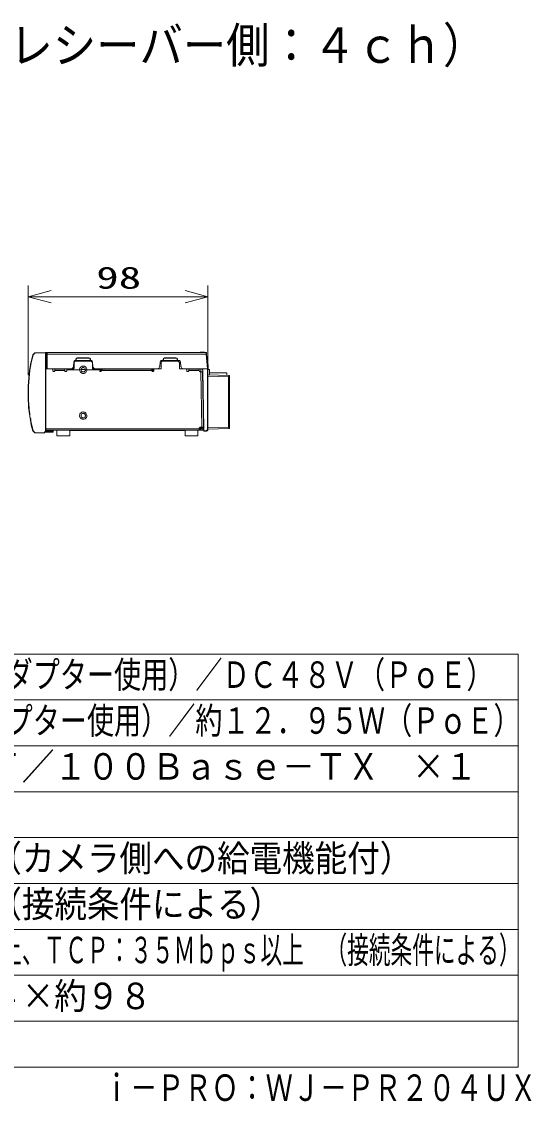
# Model space of a CAD drawing. Units: millimetres on the paper. Extents: x -63 to 64, y -58 to 59.
# Drawn here: x 8.3 to 63.9, y -58.3 to 59.3 of the extents above; entities that cross this region are included whole.
import ezdxf
from ezdxf.enums import TextEntityAlignment as Align

# ---------------------------------------------------------------- set-up
doc = ezdxf.new("R2010")
doc.units = ezdxf.units.MM
for name, color, linetype, lineweight in [('0-0_GAIKEI', 4, 'Continuous', 9), ('0-2_WAKU', 4, 'Continuous', 9), ('0-3_SUNPO', 7, 'Continuous', 9), ('0-4_0', 7, 'Continuous', 9)]:
    doc.layers.add(name, color=color, linetype=linetype, lineweight=lineweight)
doc.layers.add('0-1_MOJI1', color=7, linetype='Continuous')
doc.layers.add('0-5_相当品', color=4, linetype='Continuous')
doc.styles.add('ＭＳ ゴシック', font='')
doc.styles.get('ＭＳ ゴシック').set_extended_font_data('MS Gothic')

# ---------------------------------------------------------------- blocks, each defined once
blk = doc.blocks.new('_Open30')
at = {"layer": '0-4_0'}
blk.add_line((0, 0), (-1, 0), dxfattribs=at)
blk.add_lwpolyline([(-1, 0.2679), (0, 0), (-1, -0.2679)], dxfattribs=at)

msp = doc.modelspace()

# ---------------------------------------------------------------- linework, layer by layer
at = {"layer": '0-0_GAIKEI', "color": 7}
for p, q in [((9.552, 23.028), (9.538, 22.98)), ((9.563, 23.046), (9.552, 23.028)), ((9.563, 23.046), (9.744, 23.227)), ((9.771, 23.239), (9.744, 23.227)), ((10.932, 23.279), (9.771, 23.239)), ((10.931, 23.279), (28.421, 23.279)), ((28.492, 23.091), (28.48, 23.223)), ((28.633, 21.48), (28.492, 23.091)), ((28.633, 21.48), (28.633, 14.895)), ((9.039, 19.595), (9.038, 19.545)), ((9.04, 19.627), (9.039, 19.595)), ((9.043, 18.046), (9.043, 18.021)), ((9.043, 18.021), (9.045, 17.971)), ((9.235, 16.083), (9.235, 16.083)), ((9.235, 16.083), (9.254, 16.065)), ((9.254, 16.065), (9.274, 16.065)), ((9.26, 15.941), (9.269, 15.892)), ((9.274, 16.065), (9.298, 16.065)), ((9.298, 16.065), (9.317, 15.965)), ((9.317, 15.965), (9.298, 15.965)), ((9.523, 14.771), (9.534, 14.731)), ((9.534, 14.731), (9.545, 14.714)), ((9.726, 14.533), (9.545, 14.714)), ((9.726, 14.532), (9.753, 14.52)), ((10.732, 14.486), (9.753, 14.52)), ((10.732, 14.486), (10.77, 14.524)), ((10.931, 14.686), (10.769, 14.524)), ((11.661, 14.586), (10.831, 14.586)), ((10.951, 14.806), (28.153, 14.806)), ((11.76, 14.685), (11.761, 14.726)), ((11.771, 14.726), (11.771, 14.806)), ((13.572, 14.766), (26.132, 14.766)), ((28.123, 15.024), (28.123, 14.966)), ((28.186, 15.007), (28.123, 15.007)), ((28.153, 14.966), (28.123, 14.966)), ((28.153, 14.966), (28.153, 14.806)), ((28.186, 15.007), (28.191, 14.746)), ((28.192, 14.686), (28.191, 14.746)), ((28.44, 14.695), (28.192, 14.686))]:
    msp.add_line(p, q, dxfattribs=at)
at = {"layer": '0-0_GAIKEI'}
for p, q in [((9.552, 23.028), (9.589, 23.017)), ((9.589, 23.017), (9.576, 22.969)), ((9.589, 23.017), (9.77, 23.199)), ((10.931, 23.239), (9.77, 23.199)), ((9.77, 23.214), (9.771, 23.239)), ((9.77, 23.199), (9.77, 23.214)), ((10.933, 23.181), (10.931, 23.279)), ((10.936, 22.959), (10.931, 22.959)), ((10.938, 22.845), (10.931, 22.845)), ((10.932, 14.686), (10.932, 23.279)), ((10.933, 23.181), (11.101, 23.181)), ((10.933, 23.181), (10.963, 21.48)), ((11.041, 23.181), (11.04, 23.279)), ((11.071, 21.48), (11.041, 23.181)), ((11.101, 23.181), (11.1, 23.221)), ((11.102, 23.122), (11.101, 23.181)), ((11.102, 23.122), (11.103, 23.089)), ((11.103, 23.089), (28.432, 23.089)), ((15.849, 22.4), (14.215, 22.4)), ((14.234, 22.503), (14.232, 22.4)), ((14.234, 22.515), (14.234, 22.503)), ((14.273, 22.504), (14.271, 22.4)), ((14.433, 22.699), (14.384, 22.693)), ((15.642, 22.699), (14.433, 22.699)), ((14.433, 22.699), (14.433, 22.66)), ((15.63, 22.699), (15.63, 22.66)), ((15.791, 22.4), (15.79, 22.504)), ((15.83, 22.503), (15.822, 22.552)), ((15.832, 22.4), (15.83, 22.503)), ((23.732, 22.399), (23.616, 22.399)), ((23.734, 22.503), (23.733, 22.4)), ((25.333, 22.4), (23.733, 22.4)), ((23.735, 22.515), (23.734, 22.503)), ((23.935, 22.699), (23.885, 22.693)), ((23.934, 22.699), (23.934, 22.66)), ((25.144, 22.699), (23.935, 22.699)), ((25.131, 22.699), (25.131, 22.66)), ((25.293, 22.4), (25.291, 22.504)), ((25.331, 22.503), (25.324, 22.552)), ((25.333, 22.4), (25.331, 22.503)), ((25.45, 22.399), (25.333, 22.399)), ((26.416, 23.279), (26.47, 23.279)), ((27.83, 23.319), (28.196, 23.319)), ((28.196, 23.279), (28.196, 23.319)), ((28.432, 23.089), (28.421, 23.279)), ((28.573, 21.48), (28.432, 23.089)), ((11.032, 21.478), (10.931, 21.48)), ((10.951, 21.381), (10.931, 21.381)), ((10.951, 21.38), (10.951, 14.806)), ((13.931, 21.48), (10.963, 21.48)), ((11.731, 21.38), (11.731, 21.28)), ((11.931, 21.28), (11.931, 21.48)), ((13.031, 21.46), (11.931, 21.46)), ((13.031, 21.301), (11.931, 21.301)), ((13.031, 21.48), (13.031, 21.28)), ((13.231, 21.28), (13.231, 21.38)), ((14.731, 21.38), (13.332, 21.38)), ((13.676, 21.48), (13.726, 21.485)), ((13.968, 21.709), (13.975, 21.754)), ((14.015, 22.217), (13.975, 21.754)), ((15.27, 21.401), (14.793, 21.401)), ((14.832, 21.401), (14.832, 21.513)), ((15.232, 21.401), (15.232, 21.513)), ((15.331, 21.38), (16.731, 21.38)), ((16.088, 21.754), (16.048, 22.217)), ((16.088, 21.754), (16.096, 21.705)), ((16.341, 21.484), (16.387, 21.48)), ((23.077, 21.48), (16.387, 21.48)), ((17.061, 21.28), (16.802, 21.28)), ((16.809, 21.443), (16.81, 21.48)), ((17.032, 21.401), (16.829, 21.401)), ((16.831, 21.38), (16.831, 21.28)), ((16.931, 21.38), (17.131, 21.38)), ((16.932, 21.151), (16.932, 21.411)), ((17.032, 21.28), (17.032, 21.48)), ((22.533, 21.46), (17.032, 21.46)), ((22.532, 21.301), (17.032, 21.301)), ((17.332, 21.38), (17.334, 21.38)), ((22.762, 21.28), (22.502, 21.28)), ((22.532, 21.48), (22.532, 21.28)), ((22.734, 21.401), (22.532, 21.401)), ((22.632, 21.151), (22.632, 21.411)), ((22.732, 21.28), (22.732, 21.38)), ((23.077, 21.48), (23.127, 21.485)), ((23.368, 21.709), (23.376, 21.754)), ((23.416, 22.216), (23.376, 21.754)), ((23.533, 22.136), (23.532, 22.12)), ((26.233, 21.48), (25.632, 21.48)), ((25.689, 21.754), (25.648, 22.216)), ((25.689, 21.754), (25.697, 21.705)), ((25.942, 21.483), (25.988, 21.48)), ((28.573, 21.48), (25.988, 21.48)), ((26.333, 21.38), (26.333, 21.28)), ((26.533, 21.28), (26.533, 21.48)), ((27.673, 21.46), (26.533, 21.46)), ((27.673, 21.301), (26.533, 21.301)), ((27.673, 21.48), (27.673, 21.461)), ((27.673, 21.301), (27.673, 21.46)), ((27.855, 21.48), (27.86, 21.161)), ((27.889, 21.48), (27.876, 21.48)), ((28.077, 21.284), (28.07, 21.333)), ((28.077, 21.284), (28.186, 15.007)), ((28.566, 22.25), (28.593, 22.247)), ((28.573, 21.48), (28.633, 21.48)), ((28.575, 21.48), (28.575, 14.895)), ((28.582, 22.056), (28.593, 22.055)), ((28.593, 21.938), (28.593, 22.247)), ((28.633, 22.185), (28.593, 22.187)), ((28.633, 22.051), (28.593, 22.051)), ((28.633, 22.051), (28.633, 22.185)), ((28.633, 21.479), (28.633, 22.051)), ((28.633, 21.96), (28.643, 21.96)), ((28.792, 21.401), (28.633, 21.401)), ((28.643, 21.96), (28.643, 21.401)), ((28.792, 21.401), (28.792, 20.816)), ((28.033, 21.16), (27.812, 21.16)), ((27.978, 15.126), (27.873, 21.16)), ((28.139, 15.126), (28.033, 21.16)), ((30.936, 20.741), (28.633, 20.821)), ((30.858, 20.603), (28.633, 20.681)), ((28.792, 21.036), (30.693, 21.036)), ((30.693, 20.749), (30.693, 21.036)), ((30.858, 20.603), (30.858, 15.123)), ((30.993, 20.68), (30.993, 15.047)), ((9.077, 19.594), (9.039, 19.595)), ((9.081, 18.022), (9.043, 18.021)), ((9.298, 15.945), (9.26, 15.941)), ((9.314, 16.085), (9.298, 16.065)), ((9.317, 15.965), (9.339, 15.946)), ((28.122, 16.065), (28.167, 16.065)), ((28.123, 16.005), (28.169, 16.005)), ((28.133, 16.005), (28.133, 15.437)), ((28.133, 15.435), (28.176, 15.435)), ((28.163, 16.005), (28.171, 15.505)), ((28.182, 15.266), (28.171, 15.506)), ((9.57, 14.742), (9.534, 14.731)), ((9.561, 14.775), (9.57, 14.742)), ((9.752, 14.56), (9.57, 14.742)), ((10.77, 14.524), (9.752, 14.56)), ((9.753, 14.52), (9.752, 14.56)), ((11.76, 14.685), (10.929, 14.685)), ((10.951, 15.186), (10.931, 15.186)), ((10.951, 14.986), (10.931, 14.986)), ((10.931, 14.726), (11.771, 14.726)), ((10.951, 14.966), (27.963, 14.966)), ((10.96, 14.685), (10.96, 14.726)), ((10.961, 14.726), (10.961, 14.806)), ((12.172, 14.185), (12.172, 14.806)), ((13.572, 14.185), (12.172, 14.185)), ((13.572, 14.806), (13.572, 14.185)), ((15.952, 14.766), (15.952, 14.806)), ((17.492, 14.766), (17.492, 14.806)), ((17.692, 14.766), (17.692, 14.806)), ((26.132, 14.806), (26.132, 14.185)), ((27.533, 14.185), (26.132, 14.185)), ((27.533, 14.185), (27.533, 14.806)), ((27.673, 14.806), (27.673, 14.97)), ((27.833, 15.126), (27.833, 15.012)), ((27.833, 15.126), (28.139, 15.126)), ((27.963, 15.01), (27.833, 15.012)), ((27.833, 14.966), (27.833, 14.806)), ((27.963, 15.126), (27.963, 14.966)), ((28.123, 15.095), (27.963, 15.095)), ((28.123, 15.024), (27.963, 15.024)), ((28.053, 14.833), (28.053, 14.806)), ((28.123, 15.024), (28.123, 15.126)), ((28.185, 15.206), (28.137, 15.205)), ((28.44, 14.755), (28.191, 14.746)), ((28.44, 14.695), (28.489, 14.703)), ((28.633, 14.895), (28.575, 14.895)), ((30.858, 15.123), (28.633, 15.046)), ((30.936, 14.987), (28.633, 14.906)), ((28.633, 14.885), (28.633, 14.895))]:
    msp.add_line(p, q, dxfattribs=at)
for points in [[(9.589, 23.017), (9.565, 23.042), (9.563, 23.045), (9.563, 23.046)], [(9.744, 23.227), (9.744, 23.226), (9.745, 23.225), (9.751, 23.218), (9.77, 23.199)], [(11.1, 23.221), (11.082, 23.262), (11.04, 23.279)], [(11.072, 21.48), (11.073, 21.481), (11.075, 21.485), (11.079, 21.498), (11.09, 21.581), (11.101, 21.826), (11.108, 22.336), (11.103, 23.089)], [(14.215, 22.4), (14.166, 22.393), (14.119, 22.375), (14.079, 22.346), (14.047, 22.308), (14.025, 22.264), (14.015, 22.217)], [(14.274, 22.504), (14.245, 22.504), (14.236, 22.503), (14.234, 22.503)], [(14.433, 22.66), (14.384, 22.653), (14.34, 22.631), (14.305, 22.597), (14.282, 22.553), (14.274, 22.504)], [(15.79, 22.504), (15.782, 22.553), (15.759, 22.597), (15.723, 22.631), (15.679, 22.653), (15.631, 22.66), (14.433, 22.66)], [(15.829, 22.503), (15.827, 22.503), (15.818, 22.504), (15.79, 22.504)], [(16.048, 22.217), (16.037, 22.266), (16.015, 22.31), (15.983, 22.347), (15.943, 22.376), (15.896, 22.394), (15.849, 22.4)], [(23.616, 22.399), (23.567, 22.393), (23.52, 22.375), (23.48, 22.346), (23.448, 22.308), (23.426, 22.264), (23.416, 22.216)], [(23.774, 22.504), (23.746, 22.504), (23.738, 22.503), (23.734, 22.503)], [(23.934, 22.66), (23.886, 22.653), (23.841, 22.631), (23.806, 22.597), (23.783, 22.553), (23.774, 22.504), (23.772, 22.4)], [(25.291, 22.504), (25.282, 22.553), (25.259, 22.597), (25.224, 22.631), (25.18, 22.653), (25.131, 22.66), (23.934, 22.66)], [(25.331, 22.503), (25.328, 22.503), (25.319, 22.504), (25.291, 22.504)], [(25.648, 22.216), (25.639, 22.266), (25.616, 22.31), (25.584, 22.347), (25.543, 22.376), (25.497, 22.394), (25.45, 22.399)], [(27.83, 23.279), (27.83, 23.319), (27.787, 23.302), (27.772, 23.279)], [(28.253, 23.279), (28.222, 23.313), (28.196, 23.319)], [(28.492, 23.091), (28.492, 23.092), (28.491, 23.092), (28.488, 23.093), (28.474, 23.092), (28.432, 23.089)], [(11.051, 21.48), (11.003, 21.469), (10.967, 21.436), (10.952, 21.391), (10.951, 21.38)], [(11.731, 21.38), (11.719, 21.428), (11.687, 21.464), (11.641, 21.48), (11.631, 21.48)], [(11.731, 21.28), (11.743, 21.234), (11.775, 21.198), (11.821, 21.181), (11.869, 21.188), (11.908, 21.217), (11.93, 21.26), (11.931, 21.28)], [(13.031, 21.28), (13.043, 21.234), (13.076, 21.198), (13.121, 21.181), (13.169, 21.188), (13.208, 21.217), (13.229, 21.26), (13.231, 21.28)], [(13.332, 21.48), (13.285, 21.469), (13.248, 21.436), (13.232, 21.391), (13.231, 21.381)], [(13.931, 21.48), (13.978, 21.493), (14.014, 21.525), (14.031, 21.57), (14.032, 21.581)], [(14.032, 22.136), (14.032, 22.12), (14.032, 21.581)], [(15.847, 22.319), (14.232, 22.319), (14.182, 22.314)], [(15.088, 21.614), (15.039, 21.62), (14.989, 21.617)], [(15.089, 21.776), (15.04, 21.78), (14.99, 21.778)], [(16.031, 21.581), (16.031, 22.12), (16.026, 22.169)], [(16.031, 21.581), (16.043, 21.533), (16.075, 21.497), (16.122, 21.481), (16.131, 21.48)], [(16.831, 21.38), (16.82, 21.428), (16.788, 21.464), (16.742, 21.48), (16.732, 21.48), (16.131, 21.48)], [(16.831, 21.28), (16.844, 21.234), (16.876, 21.198), (16.922, 21.181), (16.97, 21.188), (17.009, 21.217), (17.03, 21.26), (17.032, 21.28)], [(22.532, 21.28), (22.545, 21.234), (22.577, 21.198), (22.622, 21.181), (22.671, 21.188), (22.709, 21.217), (22.731, 21.26), (22.732, 21.28)], [(22.545, 21.231), (22.647, 21.231), (22.662, 21.4)], [(22.566, 21.205), (22.614, 21.22), (22.647, 21.231)], [(23.433, 21.48), (22.832, 21.48), (22.785, 21.469), (22.749, 21.436), (22.733, 21.391), (22.732, 21.381)], [(23.433, 21.48), (23.479, 21.493), (23.515, 21.525), (23.532, 21.57), (23.532, 22.12)], [(25.349, 22.319), (23.733, 22.319), (23.683, 22.314)], [(25.533, 21.581), (25.533, 22.12), (25.526, 22.169)], [(25.533, 21.581), (25.544, 21.533), (25.577, 21.497), (25.623, 21.481), (25.633, 21.48)], [(26.333, 21.38), (26.32, 21.428), (26.289, 21.464), (26.242, 21.48), (26.233, 21.48)], [(26.333, 21.28), (26.345, 21.234), (26.377, 21.198), (26.422, 21.181), (26.471, 21.188), (26.51, 21.217), (26.531, 21.26), (26.533, 21.28)], [(27.673, 21.301), (27.682, 21.252), (27.706, 21.209), (27.745, 21.179), (27.791, 21.162), (27.812, 21.16)], [(14.965, 20.987), (15.015, 20.982), (15.032, 20.98)], [(14.969, 21.149), (15.019, 21.141), (15.032, 21.141)], [(15.032, 21.141), (15.082, 21.146), (15.129, 21.161)], [(15.032, 20.98), (15.082, 20.985), (15.131, 20.993)], [(30.858, 20.603), (30.922, 20.714), (30.934, 20.736), (30.935, 20.74), (30.936, 20.74)], [(30.858, 20.603), (30.956, 20.659), (30.992, 20.679), (30.993, 20.68), (30.993, 20.68), (30.975, 20.724), (30.936, 20.74)], [(30.993, 20.681), (30.975, 20.724), (30.936, 20.741)], [(9.078, 19.616), (9.077, 19.594), (9.076, 19.544)], [(9.081, 18.046), (9.081, 18.022), (9.083, 17.972)], [(15.088, 16.617), (15.039, 16.625), (14.989, 16.62)], [(15.089, 16.78), (15.04, 16.784), (14.99, 16.782)], [(9.235, 16.083), (9.273, 16.086), (9.274, 16.065)], [(9.265, 16.134), (9.273, 16.086), (9.314, 16.085), (9.339, 15.946)], [(9.298, 15.965), (9.298, 15.964), (9.298, 15.96), (9.298, 15.945)], [(9.339, 15.946), (9.298, 15.945), (9.307, 15.896)], [(14.965, 15.99), (15.015, 15.985), (15.032, 15.985)], [(14.969, 16.153), (15.019, 16.146), (15.032, 16.145)], [(15.032, 16.145), (15.082, 16.15), (15.129, 16.165)], [(15.032, 15.985), (15.082, 15.988), (15.131, 15.997)], [(9.57, 14.742), (9.552, 14.722), (9.546, 14.716), (9.545, 14.714)], [(9.752, 14.56), (9.728, 14.535), (9.726, 14.533)], [(10.957, 14.586), (10.957, 14.587), (10.957, 14.587), (10.957, 14.588), (10.958, 14.594), (10.959, 14.615), (10.96, 14.685)], [(27.833, 15.126), (27.784, 15.119), (27.74, 15.096), (27.705, 15.062), (27.681, 15.018), (27.673, 14.97)], [(27.963, 14.806), (28.012, 14.814), (28.056, 14.836), (28.091, 14.87), (28.115, 14.914), (28.123, 14.963), (28.123, 14.966)], [(28.44, 14.755), (28.488, 14.765), (28.53, 14.791), (28.56, 14.831), (28.574, 14.878), (28.575, 14.895)], [(28.44, 14.695), (28.44, 14.695), (28.44, 14.696), (28.44, 14.713), (28.44, 14.754)], [(30.858, 15.123), (30.928, 15.001), (30.935, 14.988), (30.936, 14.987), (30.936, 14.986)], [(30.858, 15.123), (30.977, 15.056), (30.991, 15.048), (30.993, 15.047), (30.993, 15.047)], [(30.936, 14.986), (30.977, 15.006), (30.993, 15.047)]]:
    msp.add_lwpolyline(points, dxfattribs=at)
at = {"layer": '0-0_GAIKEI', "color": 7}
for points in [[(28.48, 23.223), (28.459, 23.265), (28.421, 23.279)], [(9.298, 15.965), (9.279, 15.964), (9.26, 15.944), (9.26, 15.941)], [(11.661, 14.586), (11.708, 14.598), (11.743, 14.631), (11.76, 14.677), (11.76, 14.685)]]:
    msp.add_lwpolyline(points, dxfattribs=at)
for centre, radius, start, end in [((23.056, 19.256), 14.021, 164.59643, 178.48078), ((35.69, 18.89), 26.66, 178.59241, 180.60547), ((40.049, 18.914), 31.018, 180.56609, 181.60371), ((22.925, 18.416), 13.888, 181.83775, 189.67079), ((23.043, 18.43), 14.007, 190.44121, 194.84956), ((21.134, 17.951), 12.038, 194.97182, 195.3131), ((28.44, 14.885), 0.188, 285.16219, 318.1396), ((28.432, 14.896), 0.202, 317.44499, 348.20478), ((28.453, 14.89), 0.18, 348.5803, 358.40907)]:
    msp.add_arc(centre, radius, start, end, dxfattribs=at)
at = {"layer": '0-0_GAIKEI'}
for centre, radius, start, end in [((22.993, 19.262), 13.919, 164.5563, 178.54286), ((14.431, 22.502), 0.197, 103.77633, 176.0649), ((15.631, 22.501), 0.198, 14.72032, 86.78471), ((23.933, 22.5), 0.199, 104.0659, 175.6311), ((25.131, 22.499), 0.201, 15.27812, 86.26656), ((13.676, 21.782), 0.301, 279.55698, 345.96442), ((14.224, 22.121), 0.192, 169.87651, 175.75509), ((14.234, 22.118), 0.203, 105.00144, 169.44851), ((15.04, 21.38), 0.407, 166.43655, 208.88247), ((15.021, 21.388), 0.388, 112.66, 166.94422), ((15.018, 21.371), 0.384, 209.29857, 241.06241), ((15.036, 21.38), 0.243, 168.63707, 211.38278), ((15.027, 21.384), 0.234, 123.80969, 169.19763), ((15.026, 21.377), 0.234, 211.90123, 241.97673), ((15.053, 21.314), 0.468, 97.68294, 112.75431), ((15.04, 21.362), 0.26, 101.26047, 123.31235), ((15.021, 21.35), 0.273, 71.30642, 75.76903), ((15.009, 21.302), 0.48, 77.98111, 80.40615), ((15.031, 21.377), 0.243, 48.50931, 71.58841), ((15.019, 21.341), 0.441, 65.71869, 78.18706), ((15.028, 21.387), 0.247, 294.00041, 323.8985), ((15.03, 21.38), 0.242, 324.80337, 47.79377), ((15.042, 21.389), 0.387, 37.79643, 65.87409), ((15.044, 21.372), 0.386, 302.77504, 349.91453), ((15.023, 21.38), 0.408, 349.44488, 37.2542), ((15.824, 22.096), 0.225, 76.92882, 84.12979), ((15.831, 22.118), 0.201, 14.62774, 77.33492), ((16.385, 21.778), 0.298, 194.2073, 261.58471), ((23.078, 21.78), 0.3, 279.50627, 341.92641), ((23.094, 21.773), 0.282, 342.37781, 346.88329), ((23.734, 22.119), 0.202, 104.58072, 175.22251), ((25.328, 22.107), 0.213, 74.89444, 84.51481), ((25.333, 22.12), 0.199, 14.21499, 75.29197), ((25.987, 21.779), 0.299, 194.39116, 261.40085), ((27.877, 21.28), 0.2, 15.35416, 86.44288), ((15.052, 21.433), 0.454, 241.05602, 258.99497), ((15.043, 21.406), 0.267, 241.69892, 253.9772), ((15.013, 21.422), 0.445, 285.28486, 302.58938), ((39.532, 18.889), 30.463, 178.76864, 181.2344), ((36.883, 18.854), 27.814, 181.27865, 181.66445), ((22.836, 18.404), 13.759, 181.79769, 189.49681), ((15.042, 16.385), 0.41, 164.1695, 208.77361), ((15.019, 16.394), 0.385, 112.5059, 164.59452), ((15.026, 16.389), 0.233, 123.66296, 166.9598), ((15.049, 16.324), 0.462, 97.3544, 112.61889), ((15.038, 16.367), 0.257, 100.94727, 123.14916), ((15.025, 16.364), 0.261, 66.94373, 76.12883), ((15.013, 16.333), 0.454, 68.04013, 80.38308), ((15.037, 16.388), 0.234, 8.83615, 67.26281), ((15.036, 16.386), 0.396, 45.38761, 68.26224), ((15.029, 16.385), 0.402, 353.87296, 44.79621), ((22.509, 18.308), 13.421, 190.35389, 195.26084), ((15.02, 16.376), 0.386, 209.23255, 243.76203), ((15.037, 16.384), 0.245, 166.48469, 208.97852), ((15.025, 16.38), 0.232, 209.42569, 242.06033), ((15.054, 16.441), 0.46, 243.57409, 258.90877), ((15.042, 16.409), 0.266, 241.75449, 254.0869), ((15.033, 16.384), 0.239, 293.55975, 9.61913), ((15.008, 16.433), 0.453, 285.68285, 302.76958), ((15.042, 16.379), 0.389, 302.91537, 354.53036)]:
    msp.add_arc(centre, radius, start, end, dxfattribs=at)
at = {"layer": '0-2_WAKU', "color": 3}
for p, q in [((-62.526, -9.591), (62.474, -9.591)), ((62.474, -54.591), (62.474, -9.591)), ((-62.526, -54.591), (62.474, -54.591))]:
    msp.add_line(p, q, dxfattribs=at)
at = {"layer": '0-2_WAKU'}
for p, q in [((62.474, -14.591), (-62.526, -14.591)), ((62.474, -19.591), (-62.526, -19.591)), ((62.474, -24.591), (-62.526, -24.591)), ((-62.526, -29.591), (62.474, -29.591)), ((-62.526, -34.591), (62.474, -34.591)), ((-62.526, -39.591), (62.474, -39.591)), ((-62.526, -44.591), (62.474, -44.591)), ((-62.526, -49.591), (62.474, -49.591))]:
    msp.add_line(p, q, dxfattribs=at)
at = {"layer": '0-3_SUNPO'}
for p, q in [((9.03, 20.806), (9.03, 30.582)), ((28.633, 22.104), (28.633, 30.582)), ((11.53, 29.332), (26.133, 29.332))]:
    msp.add_line(p, q, dxfattribs=at)

# ---------------------------------------------------------------- block references
at = {"layer": '0-3_SUNPO', "xscale": 2.5, "yscale": 2.5, "rotation": 180}
msp.add_blockref('_Open30', (9.03, 29.332), dxfattribs=at)
at = {"layer": '0-3_SUNPO', "xscale": 2.5, "yscale": 2.5}
msp.add_blockref('_Open30', (28.633, 29.332), dxfattribs=at)

# ---------------------------------------------------------------- texts
at = {"layer": '0-1_MOJI1', "style": 'ＭＳ ゴシック'}
for s, height, width, p in [('同軸－ＬＡＮコン（レシーバー側：４ｃｈ）', 3.849, 0.9, (-35.526, 53.669)), ('ＤＣ５７Ｖ（ＡＣアダプター使用）／ＤＣ４８Ｖ（ＰｏＥ）', 2.889, 0.75, (-20.026, -14.146)), ('約６５Ｗ（ＡＣアダプター使用）／約１２．９５Ｗ（ＰｏＥ）', 2.889, 0.75, (-20.026, -19.146)), ('１０Ｂａｓｅ－Ｔ／１００Ｂａｓｅ－ＴＸ\u3000×１', 2.889, 0.9, (-20.026, -24.146)), ('規格：独自方式（カメラ側への給電機能付）', 2.889, 0.9, (-20.026, -34.146)), ('最大\u3000５００ｍ（接続条件による）', 2.889, 0.9, (-20.026, -39.146)), ('ＵＤＰ：４５Ｍｂｐｓ以上、ＴＣＰ：３５Ｍｂｐｓ以上\u3000（接続条件による）', 2.889, 0.6, (-20.026, -44.146)), ('約１０５×約４４×約９８', 2.889, 0.9, (-20.026, -49.146))]:
    msp.add_text(s, height=height, dxfattribs=dict(at, width=width)).set_placement(p, align=Align.BOTTOM_LEFT)
at = {"layer": '0-3_SUNPO', "style": 'ＭＳ ゴシック', "width": 1.5}
msp.add_text('98', height=2.405, dxfattribs=at).set_placement((16.451, 29.494), align=Align.BOTTOM_LEFT)
at = {"layer": '0-5_相当品', "style": 'ＭＳ ゴシック', "width": 0.75}
msp.add_text('ｉ－ＰＲＯ：ＷＪ－ＰＲ２０４ＵＸ', height=2.889, dxfattribs=at).set_placement((17.194, -59.146), align=Align.BOTTOM_LEFT)

doc.saveas('drawing.dxf')
